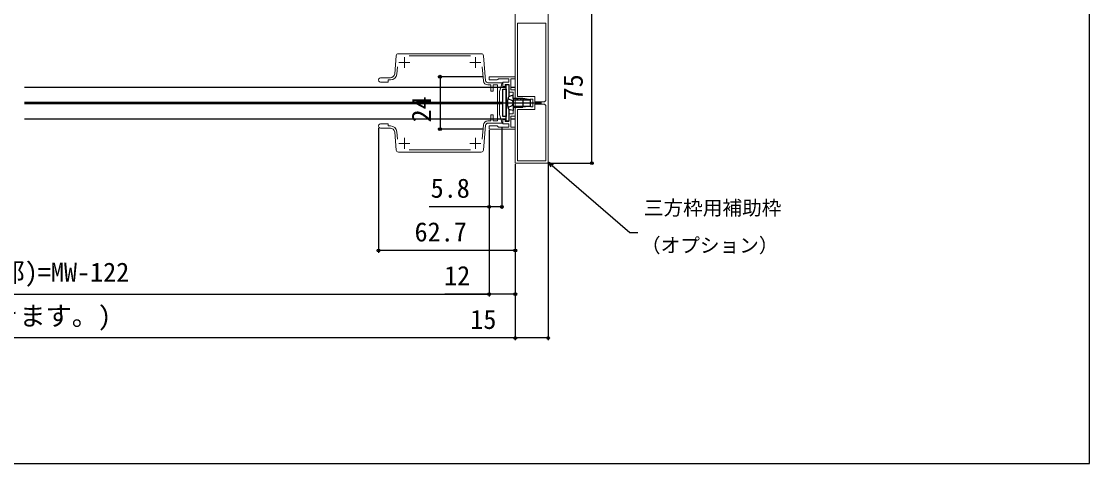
# Model space of a CAD drawing. Units: millimetres, scale not verified. Extents: x -525 to 525, y -803 to 799.
# Drawn here: x 35.8 to 525, y -802.7 to -600.4 of the extents above; entities that cross this region are included whole.
import ezdxf
from ezdxf.enums import TextEntityAlignment as Align

# ---------------------------------------------------------------- set-up
doc = ezdxf.new("R2010")
doc.units = ezdxf.units.MM
doc.header["$LTSCALE"] = 4
doc.layers.add('0-2_YKK_11', color=7, linetype='Continuous', lineweight=18)
doc.layers.add('0-3_YKK_11E', color=4, linetype='Continuous', lineweight=18)
for name, color, linetype in [('0-4_YKK_12', 2, 'Continuous'), ('0-5_YKK_13', 4, 'Continuous'), ('0-6_YKK_D', 6, 'Continuous'), ('0-7_YKK_ZWAK', 7, 'Continuous')]:
    doc.layers.add(name, color=color, linetype=linetype)
doc.styles.add('ＭＳ ゴシック', font='')
doc.styles.get('ＭＳ ゴシック').set_extended_font_data('MS Gothic')

msp = doc.modelspace()

# ---------------------------------------------------------------- linework, layer by layer
at = {"layer": '0-2_YKK_11'}
msp.add_line((275.997, -664.251), (275.997, -639.251), dxfattribs=at)
for points in [[(261.997, -591.251), (261.997, -635.424), (263.43, -636.251), (263.91, -636.251), (264.153, -636.126), (264.641, -636.126), (264.884, -636.251), (265.31, -636.251), (265.553, -636.126), (266.041, -636.126), (266.284, -636.251), (266.71, -636.251), (266.953, -636.126), (267.441, -636.126), (267.684, -636.251), (268.11, -636.251), (268.353, -636.126), (268.597, -636.001), (269.997, -636.001), (269.997, -639.501), (269.297, -639.501), (269.053, -639.376), (268.81, -639.251), (268.384, -639.251), (268.141, -639.376), (267.653, -639.376), (267.41, -639.251), (266.984, -639.251), (266.741, -639.376), (266.253, -639.376)], [(276.997, -665.251), (276.997, -591.251)], [(275.997, -636.251), (275.997, -601.251), (262.997, -601.251), (262.997, -634.801), (270.997, -634.801), (270.997, -637.251), (274.997, -637.251)], [(266.253, -639.376), (266.01, -639.251), (265.584, -639.251), (265.341, -639.376), (264.853, -639.376), (264.61, -639.251), (264.184, -639.251), (263.941, -639.376), (263.697, -639.501), (262.997, -639.501), (261.997, -640.079), (261.997, -665.251), (276.997, -665.251)], [(274.997, -638.251), (270.997, -638.251), (270.997, -640.701), (262.997, -640.701), (262.997, -664.251), (275.997, -664.251)]]:
    msp.add_lwpolyline(points, dxfattribs=at)
msp.add_lwpolyline([(249.997, -625.749), (261.997, -625.749), (261.997, -626.749), (259.997, -626.749), (259.997, -631.749), (261.997, -631.749), (261.997, -643.749), (259.997, -643.749), (259.997, -648.749), (261.997, -648.749), (261.997, -649.749), (249.997, -649.749), (249.997, -648.249), (253.697, -648.249), (253.993, -648.499), (254.288, -648.749), (258.997, -648.749), (258.997, -647.249), (256.297, -647.249), (256.297, -645.249), (257.297, -645.249), (257.297, -646.249), (258.997, -646.249), (258.997, -642.749), (260.997, -642.749), (260.997, -632.749), (258.997, -632.749), (258.997, -629.249), (257.297, -629.249), (257.297, -630.249), (256.297, -630.249), (256.297, -628.249), (258.997, -628.249), (258.997, -626.749), (254.288, -626.749), (253.993, -626.999), (253.697, -627.249), (249.997, -627.249)], close=True, dxfattribs=at)
for centre, start, end in [((274.997, -636.251), 270.00001, 359.99999), ((274.997, -639.251), 0.00001, 89.99999)]:
    msp.add_arc(centre, 1, start, end, dxfattribs=at)
at = {"layer": '0-3_YKK_11E', "color": 7}
for p, q in [((207.479, -616.162), (206.757, -624.424)), ((246.421, -615.249), (208.476, -615.249)), ((213.424, -616.249), (241.47, -616.249)), ((247.418, -616.162), (248.417, -627.586)), ((207.753, -624.511), (208.039, -621.242)), ((213.697, -619.249), (208.697, -619.249)), ((211.197, -621.749), (211.197, -616.749)), ((246.197, -619.249), (241.197, -619.249)), ((243.697, -621.749), (243.697, -616.749)), ((246.858, -621.238), (247.421, -627.674)), ((204.764, -626.249), (200.297, -626.249)), ((204.764, -649.249), (200.297, -649.249)), ((247.421, -647.825), (246.858, -654.261)), ((248.417, -647.912), (247.418, -659.336)), ((207.479, -659.336), (206.757, -651.075)), ((207.753, -650.988), (208.039, -654.257)), ((211.197, -658.749), (211.197, -653.749)), ((243.697, -658.749), (243.697, -653.749)), ((246.421, -660.249), (208.476, -660.249)), ((213.697, -656.249), (208.697, -656.249)), ((241.47, -659.249), (213.424, -659.249)), ((246.197, -656.249), (241.197, -656.249))]:
    msp.add_line(p, q, dxfattribs=at)
for points in [[(200.297, -628.249), (203.797, -628.249), (203.797, -627.249), (204.764, -627.249)], [(249.413, -628.499), (255.962, -628.499), (254.797, -632.499), (254.797, -642.999), (255.962, -646.999), (249.413, -646.999)], [(249.413, -629.499), (250.797, -629.499), (250.797, -632.299), (251.797, -632.299), (251.797, -629.499), (253.797, -629.499), (253.797, -645.999), (251.797, -645.999), (251.797, -643.199), (250.797, -643.199), (250.797, -645.999), (249.413, -645.999)], [(200.297, -647.249), (203.797, -647.249), (203.797, -648.249), (204.764, -648.249)]]:
    msp.add_lwpolyline(points, dxfattribs=at)
for centre, radius, start, end in [((208.476, -616.249), 1, 90.00001, 175.00002), ((246.421, -616.249), 1, 5.00001, 90.00002), ((204.764, -624.249), 2, 269.99998, 354.99999), ((204.764, -624.249), 3, 269.99999, 355), ((200.297, -627.249), 1, 89.99999, 270.00001), ((249.413, -627.499), 2, 185, 270.00001), ((249.413, -627.499), 1, 185.00001, 270.00002), ((200.297, -648.249), 1, 89.99999, 270.00001), ((204.764, -651.249), 3, 4.99999, 90), ((204.764, -651.249), 2, 5, 90.00001), ((249.413, -647.999), 2, 89.99998, 174.99999), ((249.413, -647.999), 1, 90.00001, 175.00002), ((208.476, -659.249), 1, 185.00001, 270.00002), ((246.421, -659.249), 1, 270.00004, 355.00005)]:
    msp.add_arc(centre, radius, start, end, dxfattribs=at)
at = {"layer": '0-4_YKK_12'}
for p, q in [((37.296, -630.499), (257.797, -630.499)), ((259.997, -630.499), (261.997, -630.499)), ((37.296, -637.449), (256.297, -637.449)), ((37.296, -637.749), (256.297, -637.749)), ((37.296, -638.049), (256.297, -638.049)), ((37.296, -644.999), (257.797, -644.999)), ((259.997, -644.999), (261.997, -644.999))]:
    msp.add_line(p, q, dxfattribs=at)
at = {"layer": '0-5_YKK_13'}
for p, q in [((257.797, -629.352), (258.997, -629.352)), ((260.997, -635.751), (260.997, -639.751)), ((265.497, -635.751), (260.997, -635.751)), ((265.497, -635.751), (265.497, -639.751)), ((268.997, -636.301), (265.497, -635.751)), ((253.397, -637.751), (273.997, -637.751)), ((260.997, -636.351), (268.997, -636.351)), ((260.997, -639.151), (268.997, -639.151)), ((268.997, -639.201), (265.497, -639.751)), ((268.997, -639.201), (268.997, -636.301))]:
    msp.add_line(p, q, dxfattribs=at)
for points in [[(258.997, -640.525), (258.997, -646.149), (257.797, -646.149), (257.797, -629.349), (258.997, -629.349), (258.997, -634.973)], [(258.645, -635.651), (260.593, -636.601), (261.205, -637.751)], [(260.997, -635.751), (260.997, -634.251), (259.59, -634.628)], [(260.997, -635.751), (260.997, -639.751), (265.497, -639.751)], [(258.645, -639.851), (260.593, -638.901), (261.205, -637.751)], [(260.997, -639.751), (260.997, -641.251), (259.59, -640.874)]]:
    msp.add_lwpolyline(points, dxfattribs=at)
msp.add_lwpolyline([(256.297, -631.499), (257.797, -631.499), (257.797, -643.999), (256.297, -643.999)], close=True, dxfattribs=at)
for centre, radius, start, end in [((267.397, -637.751), 9, 165.9647, 194.0353), ((259.927, -635.884), 1.3, 105, 165.9647), ((259.927, -639.619), 1.3, 194.0353, 255)]:
    msp.add_arc(centre, radius, start, end, dxfattribs=at)
at = {"layer": '0-6_YKK_D'}
for p, q in [((296.997, -665.251), (296.997, -590.251)), ((247.248, -625.751), (226.508, -625.751)), ((227.508, -625.751), (227.508, -649.751)), ((199.297, -649.249), (199.297, -706.249)), ((247.248, -649.751), (226.508, -649.751)), ((249.997, -650.249), (249.997, -686.249)), ((255.796, -648.929), (255.796, -686.249)), ((276.997, -664.951), (276.997, -746.249)), ((277.497, -665.251), (297.997, -665.251)), ((261.997, -665.751), (261.997, -746.249)), ((249.997, -674.949), (249.997, -726.249)), ((249.997, -674.949), (249.997, -726.249)), ((261.997, -674.949), (261.997, -726.249)), ((261.997, -674.949), (261.997, -706.249)), ((261.997, -676.505), (261.997, -746.249)), ((261.997, -705.249), (199.297, -705.249)), ((-151.896, -725.249), (249.997, -725.249)), ((261.997, -745.249), (-261.993, -745.249))]:
    msp.add_line(p, q, dxfattribs=at)
for points in [[(278.485, -666.932), (276.997, -664.751), (279.376, -665.895)], [(276.997, -664.751), (278.931, -666.413), (314.497, -696.986), (318.047, -696.986)], [(255.796, -685.249), (249.997, -685.249), (222.601, -685.249)], [(261.997, -725.249), (249.997, -725.249), (229.72, -725.249)], [(276.997, -745.249), (261.997, -745.249), (241.72, -745.249)]]:
    msp.add_lwpolyline(points, dxfattribs=at)
for centre in [(227.508, -625.751), (227.508, -649.751), (296.997, -665.251), (249.997, -685.249), (255.796, -685.249), (199.297, -705.249), (261.997, -705.249), (249.997, -725.249), (249.997, -725.249), (261.997, -725.249), (261.997, -745.249), (261.997, -745.249), (276.997, -745.249)]:
    msp.add_circle(centre, 0.637, dxfattribs=at)
at = {"layer": '0-7_YKK_ZWAK'}
msp.add_lwpolyline([(-525, -802.7), (525, -802.7), (525, 727.3)], dxfattribs=at)

# ---------------------------------------------------------------- texts
at = {"layer": '0-6_YKK_D', "style": 'ＭＳ ゴシック'}
for s, p in [('75', (295.497, -636.615)), ('24', (226.008, -646.649))]:
    msp.add_text(s, height=8.798, rotation=90, dxfattribs=at).set_placement(p, align=Align.BOTTOM_LEFT)
for s, height, p in [('5.8', 8.798, (223.215, -683.749)), ('三方枠用補助枠', 6.598, (320.851, -691.006)), ('62.7', 8.798, (215.851, -703.749)), ('（オプション）', 6.598, (319.521, -708.153)), ('有効開口W(網戸部)=MW-122', 8.798, (-58.643, -722.181)), ('12', 8.798, (229.379, -723.749)), ('網戸出来幅ＭＷ(±10mmまで調整ができます。)', 8.798, (-175.021, -742.181)), ('15', 8.798, (241.379, -743.749))]:
    msp.add_text(s, height=height, dxfattribs=at).set_placement(p, align=Align.BOTTOM_LEFT)

doc.saveas('drawing.dxf')
